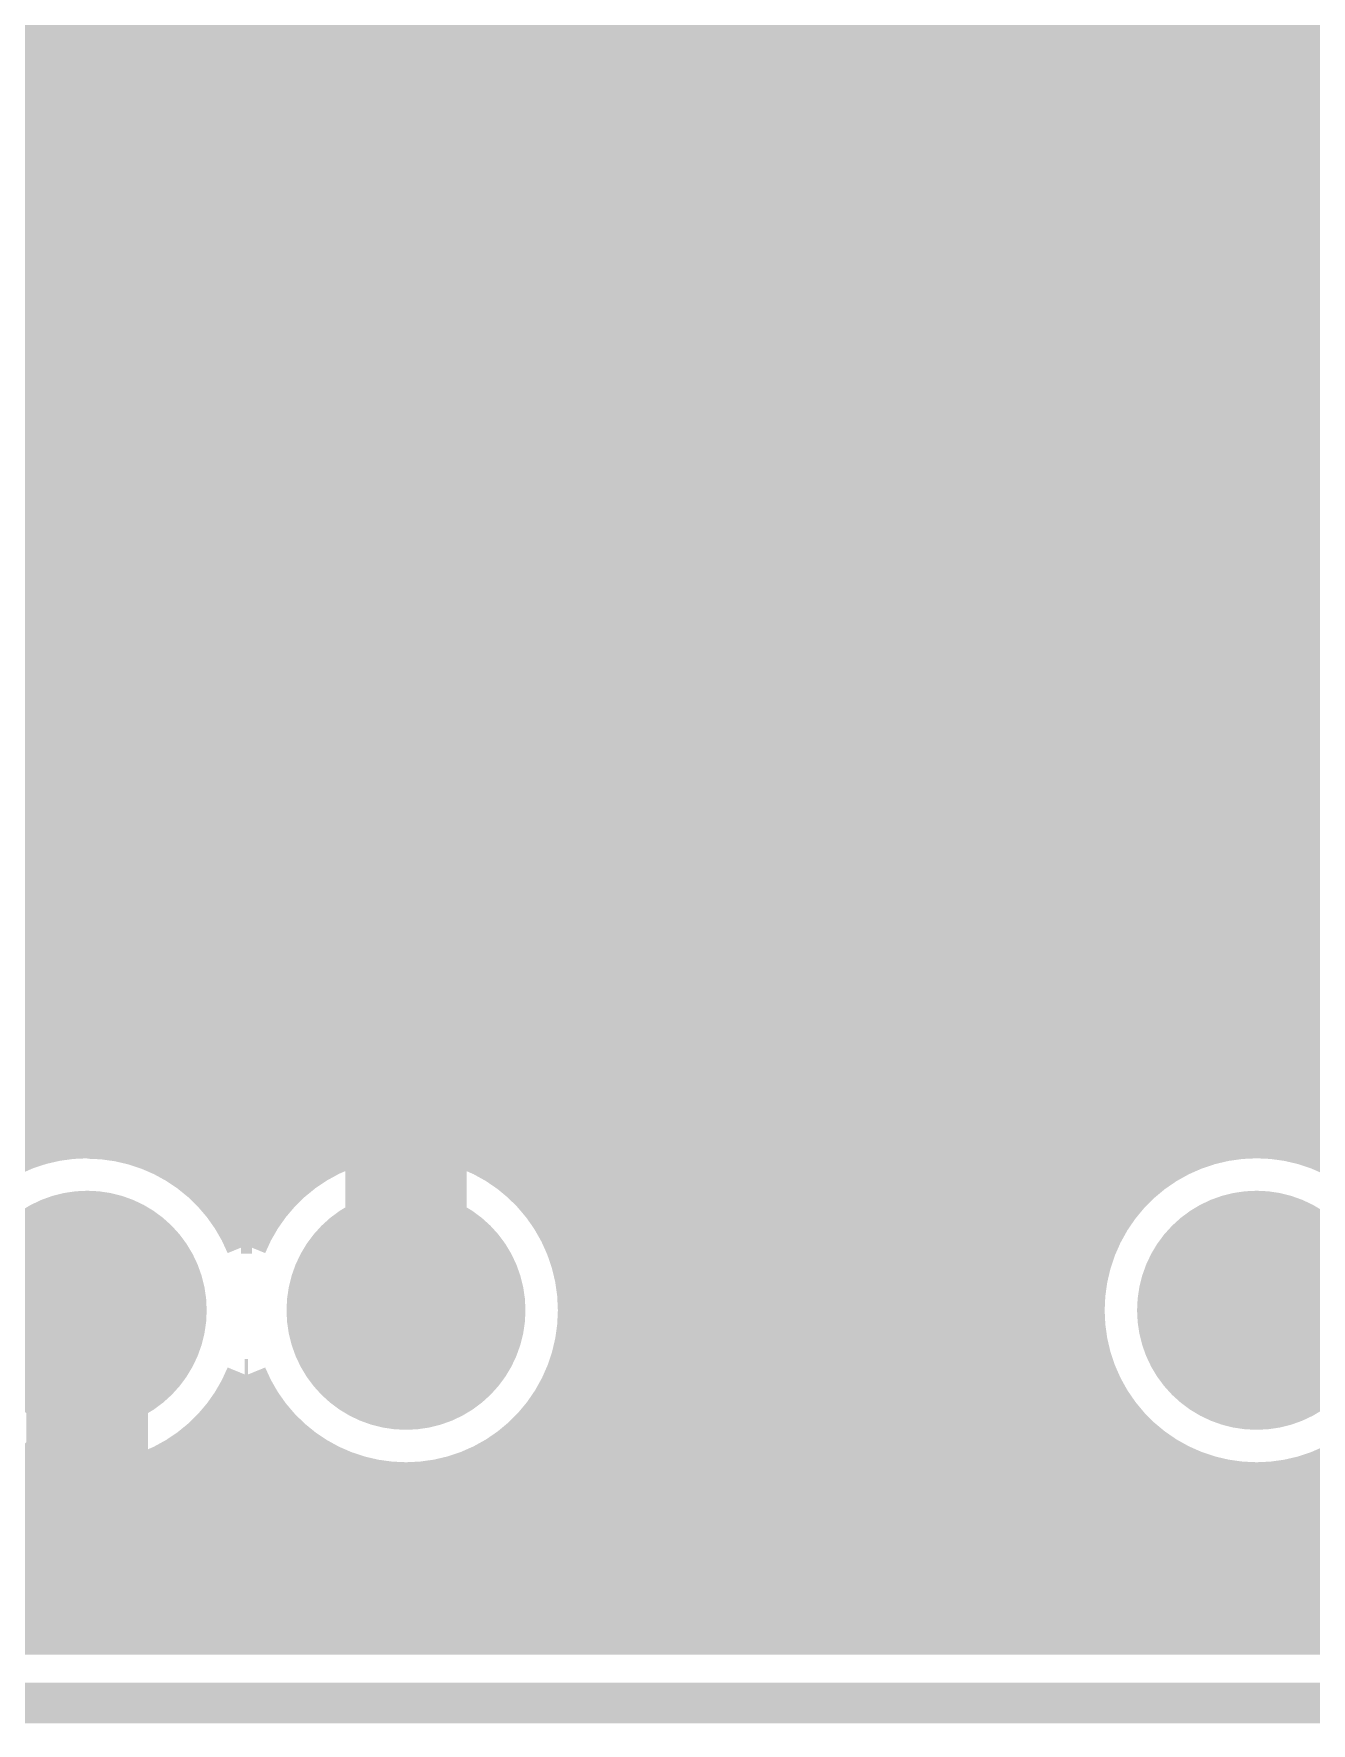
# Model space of a CAD drawing. Extents: x -3 to 92, y -53 to 125.
# Drawn here: x 56.72 to 64.73, y -5.13 to 5.46 of the extents above; entities that cross this region are included whole.
import ezdxf

# ---------------------------------------------------------------- set-up
doc = ezdxf.new("R2010")
doc.units = 0
doc.header["$MEASUREMENT"] = 0
doc.layers.get('0').update_dxf_attribs({"linetype": 'CONTINUOUS'})
for name, color, linetype in [('23-325-0_AST', 7, 'CONTINUOUS'), ('23-325-0_BOT', 7, 'CONTINUOUS'), ('23-325-0_DRD', 2, 'CONTINUOUS'), ('23-325-0_IN1', 4, 'CONTINUOUS'), ('23-325-0_IN2', 3, 'CONTINUOUS'), ('23-325-0_SMB', 5, 'CONTINUOUS'), ('23-325-0_SMT', 10, 'CONTINUOUS'), ('23-325-0_SPT', 14, 'CONTINUOUS'), ('23-325-0_SST', 9, 'CONTINUOUS'), ('23-325-0_TOP', 12, 'CONTINUOUS'), ('THRUHOLE_TAP', 8, 'CONTINUOUS')]:
    doc.layers.add(name, color=color, linetype=linetype)

# ---------------------------------------------------------------- blocks, each defined once
blk = doc.blocks.new('ROUND_22')
at = {"const_width": 0.7493}
blk.add_lwpolyline([(-0.37465, 0, 1), (0.37465, 0, 1)], format="xyb", close=True, dxfattribs=at)
blk = doc.blocks.new('ROUND_68')
at = {"const_width": 0.29972}
blk.add_lwpolyline([(-0.14986, 0, 1), (0.14986, 0, 1)], format="xyb", close=True, dxfattribs=at)
blk = doc.blocks.new('ROUND_78')
at = {"const_width": 0.29972}
blk.add_lwpolyline([(-0.14986, 0, 1), (0.14986, 0, 1)], format="xyb", close=True, dxfattribs=at)
blk = doc.blocks.new('RECTANGLE_4')
blk.add_solid([(0.4826, 0.4064), (0.4826, -0.4064), (-0.4826, 0.4064), (-0.4826, -0.4064)])
blk = doc.blocks.new('RECTANGLE_17')
blk.add_solid([(0.508, 0.635), (0.508, -0.635), (-0.508, 0.635), (-0.508, -0.635)])
blk = doc.blocks.new('ROUND_84')
at = {"const_width": 0.10033}
blk.add_lwpolyline([(-0.050164, 0, 1), (0.050164, 0, 1)], format="xyb", close=True, dxfattribs=at)
blk = doc.blocks.new('ROUND_87')
at = {"const_width": 0.40005}
blk.add_lwpolyline([(-0.200024, 0, 1), (0.200024, 0, 1)], format="xyb", close=True, dxfattribs=at)

msp = doc.modelspace()

# ---------------------------------------------------------------- linework, layer by layer
at = {"layer": '23-325-0_AST'}
for points, const_width in [([(87.00008, -5.00126), (87.00008, 124.99848), (-2.99974, 124.99848), (-2.99974, -5.00126), (87.00008, -5.00126)], 0.254), ([(63.373, 0.889), (63.373, 5.461), (65.151, 5.461), (65.405, 5.207), (65.659, 5.461), (67.437, 5.461), (67.437, 0.889), (63.373, 0.889)], 0.1524), ([(61.4045, 4.0005), (61.4045, 1.0795), (63.0428, 1.0795), (63.0428, 4.0005), (61.4045, 4.0005)], 0.1524), ([(65.8368, 3.78206), (64.8208, 3.78206), (64.99098, 3.66268)], 0.1524), ([(62.36208, 3.14452), (62.36208, 2.66954), (61.6839, 2.90576), (61.6839, 3.02514), (62.6999, 3.02514)], 0.1524), ([(62.53226, 2.30632), (62.6999, 2.24536), (62.6999, 1.88976), (62.53226, 1.83134), (61.85408, 1.83134), (61.6839, 1.88976), (61.6839, 2.24536), (61.85408, 2.30632)], 0.1524), ([(56.99252, 0.86106), (57.05348, 0.69088), (57.40908, 0.69088), (57.4675, 0.86106), (57.4675, 1.19888), (57.34812, 1.36906), (56.99252, 1.36906), (56.99252, 1.70688), (57.4675, 1.70688)], 0.1524), ([(53.25618, -4.23926), (53.05552, -4.23926), (53.05552, 0.25908), (61.05398, 0.25908), (61.05398, -4.23926), (53.25618, -4.23926)], 0.20066), ([(62.48908, -4.23926), (62.39002, -4.23926), (62.39002, 0.25908), (74.38898, 0.25908), (74.38898, -4.23926), (62.48908, -4.23926)], 0.20066), ([(53.65496, -3.73888), (53.5559, -3.73888), (53.5559, -0.23876), (60.5536, -0.23876), (60.5536, -3.73888), (53.65496, -3.73888)], 0.20066), ([(62.98946, -3.73888), (62.8904, -3.73888), (62.8904, -0.23876), (73.8886, -0.23876), (73.8886, -3.73888), (62.98946, -3.73888)], 0.20066), ([(53.15458, -4.23926), (55.9562, -4.23926), (55.9562, -3.73888), (57.95518, -3.73888), (57.95518, -4.23926), (53.15458, -4.23926)], 0.20066), ([(58.45556, -3.73888), (58.45556, -4.23926)], 0.20066), ([(59.65444, -3.73888), (58.45556, -3.73888)], 0.20066), ([(58.6232, -3.73888), (58.6232, -4.23926)], 0.20066), ([(58.80354, -3.73888), (58.80354, -4.23926)], 0.20066), ([(58.98134, -3.73888), (58.98134, -4.23926)], 0.20066), ([(59.16168, -3.73888), (59.16168, -4.23926)], 0.20066), ([(59.34202, -3.73888), (59.34202, -4.23926)], 0.20066), ([(59.52236, -3.73888), (59.52236, -4.23926)], 0.20066), ([(59.65444, -3.73888), (59.65444, -4.23926)], 0.20066), ([(59.65444, -3.89128), (58.45556, -3.89128)], 0.20066), ([(59.65444, -4.07162), (58.45556, -4.07162)], 0.20066), ([(59.65444, -4.23926), (58.45556, -4.23926)], 0.20066)]:
    msp.add_lwpolyline(points, dxfattribs=dict(at, const_width=const_width))
at = {"layer": '23-325-0_BOT', "const_width": 0.254}
for points in [[(57.7342, 49.29378), (57.7342, -1.69926)], [(57.9628, 32.07766), (57.9628, -1.9558)], [(58.1914, 31.92526), (58.1914, -1.8923)], [(61.3918, 30.93466), (61.3918, -4.572)], [(61.6204, 30.78226), (61.6204, 4.60248)], [(61.849, 30.73908), (61.849, 4.94538)], [(62.0776, 30.78226), (62.0776, 5.0546)], [(63.4492, 30.62478), (63.4492, -2.00914)], [(62.3062, 30.5689), (62.3062, 5.06984)], [(62.5348, 30.32506), (62.5348, 4.99618)], [(63.2206, 30.3403), (63.2206, -4.572)], [(62.7634, 30.2387), (62.7634, 4.78028)], [(62.992, 30.24378), (62.992, -4.572)], [(58.42, 29.47162), (58.42, -1.66624)], [(58.6486, 29.28112), (58.6486, -1.53924)], [(58.8772, 29.21762), (58.8772, -1.47574)], [(61.1632, 24.9936), (61.1632, -4.572)], [(60.9346, 24.71166), (60.9346, -4.572)], [(60.706, 24.48306), (60.706, -4.572)], [(60.4774, 24.25446), (60.4774, -4.572)], [(59.1058, 21.0566), (59.1058, -1.4605)], [(60.2488, 21.00834), (60.2488, -4.572)], [(59.3344, 20.79498), (59.3344, -1.49606)], [(60.0202, 20.7772), (60.0202, -2.0574)], [(59.563, 20.701), (59.563, -1.5875)], [(59.7916, 20.69592), (59.7916, -1.75006)], [(63.6778, 20.39366), (63.6778, -1.7272)], [(64.5922, 20.39366), (64.5922, -1.47828)], [(63.9064, 20.24126), (63.9064, -1.5748)], [(64.3636, 20.24126), (64.3636, -1.4605)], [(64.135, 20.19808), (64.135, -1.49098)], [(57.5056, 19.9136), (57.5056, -1.55956)], [(56.8198, 19.7231), (56.8198, -1.4859)], [(57.0484, 19.69008), (57.0484, -1.4605)], [(57.277, 19.74342), (57.277, -1.48336)], [(64.8208, 15.13078), (64.8208, -1.5494)], [(74.42708, 5.4864), (42.037, 5.4864)], [(74.19848, 5.2578), (42.037, 5.2578)], [(61.99378, 5.0292), (42.037, 5.0292)], [(68.34378, 5.0292), (62.46622, 5.0292)], [(61.7093, 4.8006), (42.037, 4.8006)], [(66.2686, 4.8006), (62.7507, 4.8006)], [(61.61278, 4.572), (42.037, 4.572)], [(66.09842, 4.572), (62.84722, 4.572)], [(61.6077, 4.3434), (42.037, 4.3434)], [(66.04508, 4.3434), (62.8523, 4.3434)], [(61.6204, 4.28498), (61.6204, -4.572)], [(61.69406, 4.1148), (42.037, 4.1148)], [(62.7634, 4.10972), (62.7634, -4.572)], [(66.0781, 4.1148), (62.76594, 4.1148)], [(61.849, 3.94208), (61.849, -4.572)], [(61.9379, 3.8862), (42.037, 3.8862)], [(62.0776, 3.83286), (62.0776, -4.572)], [(62.3062, 3.82016), (62.3062, -4.572)], [(66.21526, 3.8862), (62.51956, 3.8862)], [(62.5348, 3.89382), (62.5348, -4.572)], [(72.59828, 3.6576), (42.037, 3.6576)], [(72.36968, 3.429), (42.037, 3.429)], [(72.14108, 3.2004), (42.037, 3.2004)], [(71.91248, 2.9718), (42.037, 2.9718)], [(71.68388, 2.7432), (42.037, 2.7432)], [(71.45528, 2.5146), (42.037, 2.5146)], [(71.22668, 2.286), (42.037, 2.286)], [(70.99808, 2.0574), (42.037, 2.0574)], [(70.76948, 1.8288), (42.037, 1.8288)], [(70.54088, 1.6002), (42.037, 1.6002)], [(70.31228, 1.3716), (42.037, 1.3716)], [(70.08368, 1.143), (42.037, 1.143)], [(69.85508, 0.9144), (42.037, 0.9144)], [(69.62648, 0.6858), (42.037, 0.6858)], [(69.44614, 0.4572), (42.037, 0.4572)], [(69.34708, 0.2286), (42.037, 0.2286)], [(69.30136, 0), (42.037, 0)], [(69.29882, -0.2286), (42.037, -0.2286)], [(69.29882, -0.4572), (42.037, -0.4572)], [(69.29882, -0.6858), (42.037, -0.6858)], [(69.29882, -0.9144), (42.037, -0.9144)], [(69.29882, -1.143), (42.037, -1.143)], [(69.29882, -1.3716), (42.037, -1.3716)], [(58.52414, -1.6002), (57.58688, -1.6002)], [(63.85814, -1.6002), (59.58586, -1.6002)], [(58.2422, -1.8288), (57.86628, -1.8288)], [(63.5762, -1.8288), (59.8678, -1.8288)], [(58.0898, -2.0574), (58.02122, -2.0574)], [(63.4238, -2.0574), (60.0202, -2.0574)], [(63.33998, -2.286), (60.10402, -2.286)], [(63.3095, -2.5146), (60.1345, -2.5146)], [(63.32982, -2.7432), (60.11418, -2.7432)], [(58.0644, -2.9718), (58.04408, -2.9718)], [(63.40094, -2.9718), (60.04306, -2.9718)], [(60.0202, -3.0226), (60.0202, -4.572)], [(63.4492, -3.06832), (63.4492, -4.572)], [(57.9628, -3.1242), (57.9628, -4.572)], [(58.1914, -3.1877), (58.1914, -4.572)], [(58.20156, -3.2004), (57.90946, -3.2004)], [(63.53556, -3.2004), (59.90844, -3.2004)], [(57.7342, -3.3782), (57.7342, -4.572)], [(59.7916, -3.32994), (59.7916, -4.572)], [(63.6778, -3.35026), (63.6778, -4.572)], [(58.44286, -3.429), (57.66816, -3.429)], [(58.42, -3.41376), (58.42, -4.572)], [(59.563, -3.4925), (59.563, -4.572)], [(63.77686, -3.429), (59.66714, -3.429)], [(63.9064, -3.5052), (63.9064, -4.572)], [(56.8198, -3.5941), (56.8198, -4.572)], [(57.0484, -3.6195), (57.0484, -4.572)], [(57.277, -3.59664), (57.277, -4.572)], [(57.5056, -3.52044), (57.5056, -4.572)], [(58.6486, -3.54076), (58.6486, -4.572)], [(58.8772, -3.60426), (58.8772, -4.572)], [(59.1058, -3.61696), (59.1058, -4.572)], [(59.3344, -3.5814), (59.3344, -4.572)], [(64.135, -3.58902), (64.135, -4.572)], [(64.3636, -3.6195), (64.3636, -4.572)], [(64.5922, -3.59918), (64.5922, -4.572)], [(64.8208, -3.52806), (64.8208, -4.572)], [(74.3077, -3.6576), (42.037, -3.6576)], [(74.3077, -3.8862), (42.037, -3.8862)], [(74.3077, -4.1148), (42.037, -4.1148)], [(81.51876, -4.3434), (42.037, -4.3434)], [(81.97088, -4.572), (42.037, -4.572)]]:
    msp.add_lwpolyline(points, dxfattribs=at)
for points in [[(62.23, 5.07492, 0.4142136), (61.60008, 4.445)], [(62.85992, 4.445, 0.4142136), (62.23, 5.07492)], [(61.60008, 4.445, 0.4142136), (62.23, 3.81508)], [(62.23, 3.81508, 0.4142136), (62.85992, 4.445)], [(57.05602, -1.4605, 0.3052457), (56.05526, -2.1336)], [(58.05424, -2.1336, 0.305004), (57.05602, -1.46304)], [(59.055, -1.4605, 0.3052457), (58.05424, -2.1336)], [(60.1345, -2.54, 0.4142136), (59.055, -1.4605)], [(64.389, -1.4605, 0.4142136), (63.3095, -2.54)], [(65.38976, -2.1336, 0.3052455), (64.389, -1.4605)], [(59.055, -3.6195, 0.4142136), (60.1345, -2.54)], [(63.3095, -2.54, 0.4142136), (64.389, -3.6195)], [(56.05526, -2.9464, 0.3052455), (57.05602, -3.6195)], [(57.05602, -3.6195, 0.3050042), (58.05424, -2.9464)], [(58.05424, -2.9464, 0.3052455), (59.055, -3.6195)], [(64.389, -3.6195, 0.3052457), (65.38976, -2.9464)]]:
    msp.add_lwpolyline(points, format="xyb", dxfattribs=at)
at = {"layer": '23-325-0_DRD', "const_width": 0.254}
for points in [[(87.00008, -5.00126), (87.00008, 124.99848), (-2.99974, 124.99848), (-2.99974, -5.00126), (87.00008, -5.00126)], [(62.865, 5.08), (61.595, 3.81)], [(62.865, 3.81), (61.595, 5.08)], [(57.05602, -1.905), (56.42102, -2.54)], [(57.69102, -2.54), (57.05602, -1.905)], [(59.055, -1.905), (58.42, -2.54)], [(59.69, -2.54), (59.055, -1.905)], [(64.389, -1.905), (63.754, -2.54)], [(65.024, -2.54), (64.389, -1.905)], [(56.42102, -2.54), (57.05602, -3.175)], [(57.05602, -3.175), (57.69102, -2.54)], [(58.42, -2.54), (59.055, -3.175)], [(59.055, -3.175), (59.69, -2.54)], [(63.754, -2.54), (64.389, -3.175)], [(64.389, -3.175), (65.024, -2.54)]]:
    msp.add_lwpolyline(points, dxfattribs=at)
at = {"layer": '23-325-0_IN1', "const_width": 0.254}
for points in [[(63.4238, 50.26406), (63.4238, -2.0574)], [(57.7088, 49.2379), (57.7088, -1.68148)], [(64.7954, 46.23308), (64.7954, -1.53924)], [(63.1952, 40.84066), (63.1952, -4.572)], [(62.5094, 40.68826), (62.5094, -4.572)], [(62.738, 40.64508), (62.738, -4.572)], [(62.9666, 40.68826), (62.9666, -4.572)], [(57.4802, 40.14978), (57.4802, -1.54686)], [(57.2516, 39.8653), (57.2516, -1.47828)], [(57.023, 32.13862), (57.023, -1.4605)], [(57.9374, 32.1056), (57.9374, -1.9177)], [(58.8518, 32.05226), (58.8518, -1.47828)], [(56.7944, 31.94812), (56.7944, -1.49098)], [(58.166, 31.93542), (58.166, -1.92786)], [(58.3946, 31.88208), (58.3946, -1.68656)], [(58.6232, 31.9151), (58.6232, -1.5494)], [(61.3664, 30.9626), (61.3664, -4.572)], [(62.2808, 30.90926), (62.2808, -4.572)], [(61.595, 30.79242), (61.595, -4.572)], [(61.8236, 30.73908), (61.8236, -4.572)], [(62.0522, 30.7721), (62.0522, -4.572)], [(61.1378, 24.9809), (61.1378, -4.572)], [(60.452, 24.65578), (60.452, -4.572)], [(60.9092, 24.73706), (60.9092, -4.572)], [(60.6806, 24.6507), (60.6806, -4.572)], [(59.0804, 21.17598), (59.0804, -1.4605)], [(60.2234, 21.00072), (60.2234, -4.572)], [(59.309, 20.83308), (59.309, -1.49098)], [(59.9948, 20.78482), (59.9948, -2.00914)], [(59.5376, 20.72386), (59.5376, -1.5748)], [(59.7662, 20.71116), (59.7662, -1.7272)], [(63.6524, 20.4216), (63.6524, -1.75006)], [(64.5668, 20.36826), (64.5668, -1.47574)], [(63.881, 20.25142), (63.881, -1.5875)], [(64.3382, 20.2311), (64.3382, -1.4605)], [(64.1096, 20.19808), (64.1096, -1.49606)], [(86.36, 5.4864), (36.89096, 5.4864)], [(86.36, 5.2578), (36.89096, 5.2578)], [(86.36, 5.0292), (36.89096, 5.0292)], [(86.36, 4.8006), (36.89096, 4.8006)], [(86.36, 4.572), (36.89096, 4.572)], [(86.36, 4.3434), (36.89096, 4.3434)], [(86.36, 4.1148), (36.89096, 4.1148)], [(86.36, 3.8862), (36.89096, 3.8862)], [(86.36, 3.6576), (36.89096, 3.6576)], [(86.36, 3.429), (36.89096, 3.429)], [(86.36, 3.2004), (36.89096, 3.2004)], [(86.36, 2.9718), (36.38042, 2.9718)], [(86.36, 2.7432), (36.6141, 2.7432)], [(86.36, 2.5146), (36.75888, 2.5146)], [(86.36, 2.286), (36.85032, 2.286)], [(86.36, 2.0574), (36.89604, 2.0574)], [(83.38058, 1.8288), (36.90366, 1.8288)], [(82.9183, 1.6002), (36.87064, 1.6002)], [(82.64144, 1.3716), (36.79444, 1.3716)], [(82.44332, 1.143), (36.66998, 1.143)], [(82.29854, 0.9144), (36.47186, 0.9144)], [(82.1944, 0.6858), (36.1315, 0.6858)], [(82.12328, 0.4572), (36.3474, 0.4572)], [(82.08264, 0.2286), (36.59124, 0.2286)], [(82.06994, 0), (36.74618, 0)], [(82.08264, -0.2286), (36.8427, -0.2286)], [(82.12328, -0.4572), (36.8935, -0.4572)], [(82.1944, -0.6858), (36.90366, -0.6858)], [(82.29854, -0.9144), (36.87572, -0.9144)], [(82.44332, -1.143), (36.80714, -1.143)], [(76.3143, -1.3716), (36.68522, -1.3716)], [(58.52414, -1.6002), (57.58688, -1.6002)], [(63.85814, -1.6002), (59.58586, -1.6002)], [(58.2422, -1.8288), (57.86628, -1.8288)], [(63.5762, -1.8288), (59.8678, -1.8288)], [(58.0898, -2.0574), (58.02122, -2.0574)], [(63.4238, -2.0574), (60.0202, -2.0574)], [(63.33998, -2.286), (60.10402, -2.286)], [(63.3095, -2.5146), (60.1345, -2.5146)], [(63.32982, -2.7432), (60.11418, -2.7432)], [(58.0644, -2.9718), (58.04408, -2.9718)], [(63.40094, -2.9718), (60.04306, -2.9718)], [(59.9948, -3.07086), (59.9948, -4.572)], [(63.4238, -3.02006), (63.4238, -4.572)], [(57.9374, -3.1623), (57.9374, -4.572)], [(58.166, -3.15214), (58.166, -4.572)], [(58.20156, -3.2004), (57.90946, -3.2004)], [(63.53556, -3.2004), (59.90844, -3.2004)], [(57.7088, -3.39852), (57.7088, -4.572)], [(58.3946, -3.39344), (58.3946, -4.572)], [(59.7662, -3.3528), (59.7662, -4.572)], [(63.6524, -3.3274), (63.6524, -4.572)], [(58.44286, -3.429), (57.66816, -3.429)], [(59.5376, -3.5052), (59.5376, -4.572)], [(63.77686, -3.429), (59.66714, -3.429)], [(63.881, -3.4925), (63.881, -4.572)], [(56.7944, -3.58648), (56.7944, -4.572)], [(57.023, -3.6195), (57.023, -4.572)], [(57.2516, -3.60172), (57.2516, -4.572)], [(57.4802, -3.53314), (57.4802, -4.572)], [(58.6232, -3.52806), (58.6232, -4.572)], [(58.8518, -3.59918), (58.8518, -4.572)], [(59.0804, -3.6195), (59.0804, -4.572)], [(59.309, -3.58902), (59.309, -4.572)], [(64.1096, -3.5814), (64.1096, -4.572)], [(64.3382, -3.61696), (64.3382, -4.572)], [(64.5668, -3.60426), (64.5668, -4.572)], [(64.7954, -3.54076), (64.7954, -4.572)], [(86.36, -3.6576), (-2.413, -3.6576)], [(86.36, -3.8862), (-2.413, -3.8862)], [(86.36, -4.1148), (-2.413, -4.1148)], [(86.36, -4.3434), (-2.413, -4.3434)], [(86.36, -4.572), (-2.413, -4.572)]]:
    msp.add_lwpolyline(points, dxfattribs=at)
for points in [[(57.05602, -1.4605, 0.3052457), (56.05526, -2.1336)], [(58.05424, -2.1336, 0.305004), (57.05602, -1.46304)], [(59.055, -1.4605, 0.3052457), (58.05424, -2.1336)], [(60.1345, -2.54, 0.4142136), (59.055, -1.4605)], [(64.389, -1.4605, 0.4142136), (63.3095, -2.54)], [(65.38976, -2.1336, 0.3052455), (64.389, -1.4605)], [(59.055, -3.6195, 0.4142136), (60.1345, -2.54)], [(63.3095, -2.54, 0.4142136), (64.389, -3.6195)], [(56.05526, -2.9464, 0.3052455), (57.05602, -3.6195)], [(57.05602, -3.6195, 0.3050042), (58.05424, -2.9464)], [(58.05424, -2.9464, 0.3052455), (59.055, -3.6195)], [(64.389, -3.6195, 0.3052457), (65.38976, -2.9464)]]:
    msp.add_lwpolyline(points, format="xyb", dxfattribs=at)
at = {"layer": '23-325-0_SMB', "const_width": 0.254}
for points in [[(56.769, 17.653), (56.769, -0.508)], [(56.9976, 17.653), (56.9976, -0.508)], [(57.2262, 17.653), (57.2262, -0.508)], [(57.4548, 17.653), (57.4548, -0.508)], [(57.6834, 17.653), (57.6834, -0.508)], [(57.912, 17.653), (57.912, -0.508)], [(58.1406, 17.653), (58.1406, -0.508)], [(58.3692, 17.653), (58.3692, -0.508)], [(58.5978, 17.653), (58.5978, -0.508)], [(58.8264, 17.653), (58.8264, -0.508)], [(59.055, 17.653), (59.055, -0.508)], [(59.2836, 17.653), (59.2836, -0.508)], [(59.5122, 17.653), (59.5122, -0.508)], [(59.7408, 17.653), (59.7408, -0.508)], [(59.9694, 17.653), (59.9694, -0.508)], [(60.198, 17.653), (60.198, -0.508)], [(60.4266, 17.653), (60.4266, -0.508)], [(60.6552, 17.653), (60.6552, -0.508)], [(60.706, 5.715), (60.706, -0.508)], [(60.706, 5.5372), (47.752, 5.5372)], [(60.706, 5.3086), (47.752, 5.3086)], [(60.706, 5.08), (47.752, 5.08)], [(60.706, 4.8514), (47.752, 4.8514)], [(60.706, 4.6228), (47.752, 4.6228)], [(60.706, 4.3942), (47.752, 4.3942)], [(60.706, 4.1656), (47.752, 4.1656)], [(60.706, 3.937), (47.752, 3.937)], [(60.706, 3.7084), (47.752, 3.7084)], [(60.706, 3.4798), (47.752, 3.4798)], [(60.706, 3.2512), (47.752, 3.2512)], [(60.706, 3.0226), (47.752, 3.0226)], [(60.706, 2.794), (47.752, 2.794)], [(60.706, 2.5654), (47.752, 2.5654)], [(60.706, 2.3368), (47.752, 2.3368)], [(60.706, 2.1082), (47.752, 2.1082)], [(60.706, 1.8796), (47.752, 1.8796)], [(60.706, 1.651), (47.752, 1.651)], [(60.706, 1.4224), (47.752, 1.4224)], [(60.706, 1.1938), (47.752, 1.1938)], [(60.706, 0.9652), (47.752, 0.9652)], [(60.706, 0.7366), (47.752, 0.7366)], [(60.706, 0.508), (47.752, 0.508)], [(60.706, 0.2794), (47.752, 0.2794)], [(60.706, 0.0508), (47.752, 0.0508)], [(60.706, -0.1778), (47.752, -0.1778)], [(60.706, -0.4064), (47.752, -0.4064)], [(60.706, -0.508), (47.752, -0.508)]]:
    msp.add_lwpolyline(points, dxfattribs=at)
at = {"layer": '23-325-0_SST'}
for points, const_width in [([(62.82182, 4.34086), (62.82182, 5.35686), (62.70498, 5.18668)], 0.1524), ([(63.373, 0.889), (67.437, 0.889), (67.437, 5.461), (65.659, 5.461), (65.405, 5.207), (65.151, 5.461), (63.373, 5.461), (63.373, 0.889)], 0.1524), ([(61.7474, 4.34086), (62.103, 4.34086), (62.22238, 4.67868), (62.22238, 5.01904), (62.103, 5.35686), (61.7474, 5.35686)], 0.1524), ([(61.80582, 4.34086), (61.80582, 5.35686)], 0.1524), ([(62.9412, 4.34086), (62.70498, 4.34086)], 0.1524), ([(61.4045, 4.0005), (61.4045, 1.0795), (63.0428, 1.0795), (63.0428, 4.0005), (61.4045, 4.0005)], 0.1524), ([(60.69076, 3.26136), (60.69076, 2.78892), (60.01258, 3.02514), (60.01258, 3.14452), (61.02858, 3.14452)], 0.1524), ([(60.8584, 2.42316), (61.02858, 2.36474), (61.02858, 2.00914), (60.8584, 1.95072), (60.18276, 1.95072), (60.01258, 2.00914), (60.01258, 2.36474), (60.18276, 2.42316)], 0.1524), ([(57.4675, 1.48844), (57.63768, 1.54686), (57.63768, 1.90246), (57.4675, 1.96088), (57.12968, 1.96088), (56.9595, 1.84404), (56.9595, 1.48844), (56.62168, 1.48844), (56.62168, 1.96088)], 0.1524), ([(57.29732, 0.70866), (57.4675, 0.70866), (57.63768, 0.76708), (57.63768, 1.00584), (57.4675, 1.06426), (56.62168, 1.06426)], 0.1524), ([(53.15458, -4.23926), (61.05398, -4.23926), (61.05398, 0.25908), (53.05552, 0.25908), (53.05552, -4.23926), (53.15458, -4.23926)], 0.20066), ([(62.48908, -4.23926), (74.38898, -4.23926), (74.38898, 0.25908), (62.39002, 0.25908), (62.39002, -4.23926), (62.48908, -4.23926)], 0.20066), ([(53.5559, -3.73888), (53.5559, -0.23876), (60.5536, -0.23876), (60.5536, -3.73888), (53.5559, -3.73888)], 0.20066), ([(62.98946, -3.73888), (73.8886, -3.73888), (73.8886, -0.23876), (62.8904, -0.23876), (62.8904, -3.73888), (62.98946, -3.73888)], 0.20066), ([(61.61532, -3.15468), (61.61532, -1.88468), (61.4045, -2.0955)], 0.254), ([(61.82868, -3.15468), (61.4045, -3.15468)], 0.254), ([(57.05602, -4.23926), (55.9562, -4.23926), (55.9562, -3.73888), (57.95518, -3.73888), (57.95518, -4.23926), (57.05602, -4.23926)], 0.20066), ([(58.45556, -3.73888), (58.45556, -4.23926)], 0.20066), ([(59.65444, -3.73888), (58.45556, -3.73888)], 0.20066), ([(58.6232, -3.73888), (58.6232, -4.23926)], 0.20066), ([(58.80354, -3.73888), (58.80354, -4.23926)], 0.20066), ([(58.98134, -3.73888), (58.98134, -4.23926)], 0.20066), ([(59.16168, -3.73888), (59.16168, -4.23926)], 0.20066), ([(59.34202, -3.73888), (59.34202, -4.23926)], 0.20066), ([(59.52236, -3.73888), (59.52236, -4.23926)], 0.20066), ([(59.65444, -3.73888), (59.65444, -4.23926)], 0.20066), ([(64.28994, -4.23926), (66.39052, -4.23926), (66.39052, -3.73888), (70.39102, -3.73888), (70.39102, -4.23926), (64.28994, -4.23926)], 0.20066), ([(59.65444, -3.89128), (58.45556, -3.89128)], 0.20066), ([(59.65444, -4.07162), (58.45556, -4.07162)], 0.20066), ([(59.65444, -4.23926), (58.45556, -4.23926)], 0.20066)]:
    msp.add_lwpolyline(points, dxfattribs=dict(at, const_width=const_width))
at = {"layer": '23-325-0_TOP'}
for points, const_width in [([(55.245, 16.67002), (56.35498, 16.67002), (57.15, 15.875), (57.15, 5.207), (55.3466, 5.207), (55.245, 5.3086)], 0.762), ([(62.2808, 10.25144), (62.2808, 5.07238)], 0.254), ([(63.4238, 10.20572), (63.4238, 2.5146)], 0.254), ([(63.6524, 10.10412), (63.6524, 5.45084)], 0.254), ([(62.5094, 9.99744), (62.5094, 5.00888)], 0.254), ([(63.1952, 9.9822), (63.1952, 2.5146)], 0.254), ([(62.738, 9.906), (62.738, 4.81584)], 0.254), ([(62.9666, 9.90092), (62.9666, 3.9878)], 0.254), ([(62.0522, 8.3566), (62.0522, 5.04952)], 0.254), ([(61.8236, 8.07466), (61.8236, 4.92506)], 0.254), ([(61.595, 7.84606), (61.595, 3.9878)], 0.254), ([(61.3664, 7.61746), (61.3664, -4.572)], 0.254), ([(59.055, 7.2136), (59.055, -2.54)], 0.762), ([(61.1378, 7.38886), (61.1378, -4.572)], 0.254), ([(60.9092, 7.16026), (60.9092, -4.572)], 0.254), ([(60.6806, 6.93166), (60.6806, -4.572)], 0.254), ([(63.6397, 6.94944), (63.6397, 5.43306)], 0.254), ([(60.452, 6.70814), (60.452, -4.572)], 0.254), ([(59.7662, 6.3754), (59.7662, -1.7272)], 0.254), ([(59.7662, 6.3754), (59.7662, -1.7272)], 0.254), ([(59.9948, 6.3754), (59.9948, -2.00914)], 0.254), ([(60.2234, 6.3754), (60.2234, -4.572)], 0.254), ([(64.389, 2.032), (64.008, 2.413), (64.008, 5.207), (64.26962, 5.46862), (64.26962, 6.096)], 0.2032), ([(65.27038, 6.096), (65.27038, 5.83438), (64.516, 5.08), (64.516, 3.556), (66.04, 2.032), (66.167, 2.032), (66.421, 2.032)], 0.2032), ([(63.6397, 5.4864), (59.7662, 5.4864)], 0.254), ([(63.57874, 5.2578), (59.7662, 5.2578)], 0.254), ([(63.5762, 5.207), (63.5762, 2.9972)], 0.254), ([(61.99378, 5.0292), (59.7662, 5.0292)], 0.254), ([(63.5762, 5.0292), (62.46622, 5.0292)], 0.254), ([(61.7093, 4.8006), (59.7662, 4.8006)], 0.254), ([(63.5762, 4.8006), (62.7507, 4.8006)], 0.254), ([(61.61278, 4.572), (59.7662, 4.572)], 0.254), ([(63.5762, 4.572), (62.84722, 4.572)], 0.254), ([(62.23, 3.2512), (62.23, 4.445)], 0.254), ([(61.6077, 4.3434), (59.7662, 4.3434)], 0.254), ([(63.5762, 4.3434), (62.8523, 4.3434)], 0.254), ([(61.69406, 4.1148), (59.7662, 4.1148)], 0.254), ([(63.5762, 4.1148), (62.76594, 4.1148)], 0.254), ([(61.7728, 4.01066), (61.7728, 3.9878)], 0.254), ([(62.6872, 4.01066), (62.6872, 3.9878)], 0.254), ([(62.738, 4.07162), (62.738, 3.9878)], 0.254), ([(61.4172, 3.9878), (61.4172, 2.5654)], 0.254), ([(61.7728, 3.9878), (61.4172, 3.9878)], 0.254), ([(63.0428, 3.9878), (62.6872, 3.9878)], 0.254), ([(63.0428, 3.9878), (63.0428, 2.5654)], 0.254), ([(61.4172, 3.8862), (59.7662, 3.8862)], 0.254), ([(63.5762, 3.8862), (63.0428, 3.8862)], 0.254), ([(61.4172, 3.6576), (59.7662, 3.6576)], 0.254), ([(63.5762, 3.6576), (63.0428, 3.6576)], 0.254), ([(61.4172, 3.429), (59.7662, 3.429)], 0.254), ([(63.5762, 3.429), (63.0428, 3.429)], 0.254), ([(61.4172, 3.2004), (59.7662, 3.2004)], 0.254), ([(63.5762, 3.2004), (63.0428, 3.2004)], 0.254), ([(61.4172, 2.9718), (59.7662, 2.9718)], 0.254), ([(63.5508, 2.9718), (63.0428, 2.9718)], 0.254), ([(63.5762, 2.9972), (63.5508, 2.9972)], 0.254), ([(63.5508, 2.9972), (63.5508, 2.5146)], 0.254), ([(61.4172, 2.7432), (59.7662, 2.7432)], 0.254), ([(63.5508, 2.7432), (63.0428, 2.7432)], 0.254), ([(61.4172, 2.5654), (61.4172, 2.5146)], 0.254), ([(63.0428, 2.5654), (63.0428, 2.5146)], 0.254), ([(61.4172, 2.5146), (59.7662, 2.5146)], 0.254), ([(61.4172, 2.5146), (61.4172, 1.0922)], 0.254), ([(63.5508, 2.5146), (63.0428, 2.5146)], 0.254), ([(63.5508, 2.5146), (63.0428, 2.5146)], 0.254), ([(61.4172, 2.286), (59.7662, 2.286)], 0.254), ([(61.4172, 2.0574), (59.7662, 2.0574)], 0.254), ([(64.389, 2.032), (62.4332, 2.032), (62.23, 1.8288)], 0.3048), ([(64.389, -2.54), (65.024, -1.90246), (65.024, 1.397), (64.389, 2.032)], 0.2032), ([(61.4172, 1.8288), (59.7662, 1.8288)], 0.254), ([(61.4172, 1.6002), (59.7662, 1.6002)], 0.254), ([(63.5508, 1.5494), (63.0428, 1.5494)], 0.254), ([(63.0428, 1.5494), (63.0428, 1.0922)], 0.254), ([(63.1952, 1.5494), (63.1952, -4.572)], 0.254), ([(63.4238, 1.5494), (63.4238, -2.0574)], 0.254), ([(63.5508, 1.5494), (63.5508, 1.0668)], 0.254), ([(61.4172, 1.3716), (59.7662, 1.3716)], 0.254), ([(63.5508, 1.3716), (63.0428, 1.3716)], 0.254), ([(61.4172, 1.143), (59.7662, 1.143)], 0.254), ([(63.0428, 1.0922), (61.4172, 1.0922)], 0.254), ([(61.595, 1.0922), (61.595, -4.572)], 0.254), ([(61.8236, 1.0922), (61.8236, -4.572)], 0.254), ([(62.0522, 1.0922), (62.0522, -4.572)], 0.254), ([(62.2808, 1.0922), (62.2808, -4.572)], 0.254), ([(62.5094, 1.0922), (62.5094, -4.572)], 0.254), ([(62.738, 1.0922), (62.738, -4.572)], 0.254), ([(62.9666, 1.0922), (62.9666, -4.572)], 0.254), ([(63.5508, 1.143), (63.0428, 1.143)], 0.254), ([(64.5922, 1.0668), (63.5508, 1.0668)], 0.254), ([(63.6524, 1.0668), (63.6524, -1.75006)], 0.254), ([(63.881, 1.0668), (63.881, -1.5875)], 0.254), ([(64.1096, 1.0668), (64.1096, -1.49606)], 0.254), ([(64.3382, 1.0668), (64.3382, -1.4605)], 0.254), ([(64.5668, 1.0668), (64.5668, -1.47574)], 0.254), ([(64.5922, 1.0668), (64.5922, -1.47828)], 0.254), ([(64.5922, 0.9144), (59.7662, 0.9144)], 0.254), ([(64.5922, 0.6858), (59.7662, 0.6858)], 0.254), ([(64.5922, 0.4572), (59.7662, 0.4572)], 0.254), ([(64.5922, 0.2286), (59.7662, 0.2286)], 0.254), ([(64.5922, 0), (59.7662, 0)], 0.254), ([(64.5922, -0.2286), (59.7662, -0.2286)], 0.254), ([(64.5922, -0.4572), (59.7662, -0.4572)], 0.254), ([(64.5922, -0.6858), (59.7662, -0.6858)], 0.254), ([(64.5922, -0.9144), (59.7662, -0.9144)], 0.254), ([(64.5922, -1.143), (59.7662, -1.143)], 0.254), ([(64.5922, -1.3716), (59.7662, -1.3716)], 0.254), ([(63.85814, -1.6002), (59.7662, -1.6002)], 0.254), ([(63.5762, -1.8288), (59.8678, -1.8288)], 0.254), ([(63.4238, -2.0574), (60.0202, -2.0574)], 0.254), ([(57.05602, -2.54), (57.05602, -3.52298), (56.388, -4.191), (53.213, -4.191), (52.578, -3.556), (51.435, -3.556)], 0.762), ([(63.33998, -2.286), (60.10402, -2.286)], 0.254), ([(63.3095, -2.5146), (60.1345, -2.5146)], 0.254), ([(63.32982, -2.7432), (60.11418, -2.7432)], 0.254), ([(58.0644, -2.9718), (58.04408, -2.9718)], 0.254), ([(63.40094, -2.9718), (60.04306, -2.9718)], 0.254), ([(59.9948, -3.07086), (59.9948, -4.572)], 0.254), ([(63.4238, -3.02006), (63.4238, -4.572)], 0.254), ([(57.9374, -3.1623), (57.9374, -4.572)], 0.254), ([(58.166, -3.15214), (58.166, -4.572)], 0.254), ([(58.20156, -3.2004), (57.90946, -3.2004)], 0.254), ([(63.53556, -3.2004), (59.90844, -3.2004)], 0.254), ([(57.76722, -3.3528), (57.76722, -3.52298)], 0.254), ([(58.3946, -3.39344), (58.3946, -4.572)], 0.254), ([(59.7662, -3.3528), (59.7662, -4.572)], 0.254), ([(63.6524, -3.3274), (63.6524, -4.572)], 0.254), ([(58.44286, -3.429), (57.76722, -3.429)], 0.254), ([(59.5376, -3.5052), (59.5376, -4.572)], 0.254), ([(63.77686, -3.429), (59.66714, -3.429)], 0.254), ([(63.881, -3.4925), (63.881, -4.572)], 0.254), ([(58.6232, -3.52806), (58.6232, -4.572)], 0.254), ([(58.8518, -3.59918), (58.8518, -4.572)], 0.254), ([(59.0804, -3.6195), (59.0804, -4.572)], 0.254), ([(59.309, -3.58902), (59.309, -4.572)], 0.254), ([(64.1096, -3.5814), (64.1096, -4.572)], 0.254), ([(64.3382, -3.61696), (64.3382, -4.572)], 0.254), ([(64.5668, -3.60426), (64.5668, -4.572)], 0.254), ([(64.7954, -3.54076), (64.7954, -4.572)], 0.254), ([(74.50328, -3.6576), (57.75452, -3.6576)], 0.254), ([(57.7088, -3.80492), (57.7088, -4.572)], 0.254), ([(74.50328, -3.8862), (57.66562, -3.8862)], 0.254), ([(57.5564, -4.0259), (57.01284, -4.572)], 0.254), ([(74.50328, -4.1148), (57.47004, -4.1148)], 0.254), ([(57.4802, -4.10464), (57.4802, -4.572)], 0.254), ([(81.51876, -4.3434), (57.24144, -4.3434)], 0.254), ([(57.2516, -4.33324), (57.2516, -4.572)], 0.254), ([(81.97088, -4.572), (57.01284, -4.572)], 0.254)]:
    msp.add_lwpolyline(points, dxfattribs=dict(at, const_width=const_width))
at = {"layer": '23-325-0_TOP', "const_width": 0.254}
for points in [[(63.6397, 5.43306, 0.1385005), (63.57586, 5.207)], [(62.23, 5.07492, 0.4142136), (61.60008, 4.445)], [(62.85992, 4.445, 0.4142136), (62.23, 5.07492)], [(61.60008, 4.445, 0.1922579), (61.77331, 4.01114)], [(62.6872, 4.01066, 0.1922583), (62.86062, 4.445)], [(64.389, -1.4605, 0.4142136), (63.3095, -2.54)], [(64.5922, -1.47828, 0.0473105), (64.389, -1.45901)], [(60.1345, -2.54, 0.2162721), (59.76586, -1.72759)], [(59.055, -3.6195, 0.4142136), (60.1345, -2.54)], [(63.3095, -2.54, 0.4142136), (64.389, -3.6195)], [(57.76722, -3.3528, 0.1168611), (58.05632, -2.94725)], [(58.05424, -2.9464, 0.3052455), (59.055, -3.6195)], [(64.389, -3.6195, 0.3052457), (65.38976, -2.9464)], [(57.5564, -4.0259, 0.1995704), (57.76546, -3.52298)]]:
    msp.add_lwpolyline(points, format="xyb", dxfattribs=at)

# ---------------------------------------------------------------- block references
at = {"layer": '23-325-0_BOT'}
for name, p in [('ROUND_68', (62.23, 4.445)), ('ROUND_22', (57.05602, -2.54)), ('ROUND_22', (59.055, -2.54)), ('ROUND_22', (64.389, -2.54))]:
    msp.add_blockref(name, p, dxfattribs=at)
at = {"layer": '23-325-0_IN1'}
for name, p in [('ROUND_78', (62.23, 4.445)), ('ROUND_22', (57.05602, -2.54)), ('ROUND_22', (59.055, -2.54)), ('ROUND_22', (64.389, -2.54))]:
    msp.add_blockref(name, p, dxfattribs=at)
at = {"layer": '23-325-0_IN2'}
for name, p in [('ROUND_68', (62.23, 4.445)), ('ROUND_22', (57.05602, -2.54)), ('ROUND_22', (59.055, -2.54)), ('ROUND_22', (64.389, -2.54))]:
    msp.add_blockref(name, p, dxfattribs=at)
at = {"layer": '23-325-0_SMB'}
for p in [(57.05602, -2.54), (59.055, -2.54), (64.389, -2.54)]:
    msp.add_blockref('ROUND_22', p, dxfattribs=at)
at = {"layer": '23-325-0_SMT'}
for name, p in [('RECTANGLE_4', (62.23, 3.2512)), ('RECTANGLE_17', (64.389, 2.032)), ('RECTANGLE_4', (62.23, 1.8288)), ('ROUND_22', (57.05602, -2.54)), ('ROUND_22', (59.055, -2.54)), ('ROUND_22', (64.389, -2.54))]:
    msp.add_blockref(name, p, dxfattribs=at)
at = {"layer": '23-325-0_SPT'}
for name, p in [('RECTANGLE_4', (62.23, 3.2512)), ('RECTANGLE_17', (64.389, 2.032)), ('RECTANGLE_4', (62.23, 1.8288))]:
    msp.add_blockref(name, p, dxfattribs=at)
at = {"layer": '23-325-0_TOP'}
for name, p in [('ROUND_68', (62.23, 4.445)), ('RECTANGLE_4', (62.23, 3.2512)), ('RECTANGLE_17', (64.389, 2.032)), ('RECTANGLE_4', (62.23, 1.8288)), ('ROUND_22', (57.05602, -2.54)), ('ROUND_22', (59.055, -2.54)), ('ROUND_22', (64.389, -2.54))]:
    msp.add_blockref(name, p, dxfattribs=at)
at = {"layer": 'THRUHOLE_TAP'}
for name, p in [('ROUND_84', (62.23, 4.445)), ('ROUND_87', (57.05602, -2.54)), ('ROUND_87', (59.055, -2.54)), ('ROUND_87', (64.389, -2.54))]:
    msp.add_blockref(name, p, dxfattribs=at)

doc.saveas('drawing.dxf')
